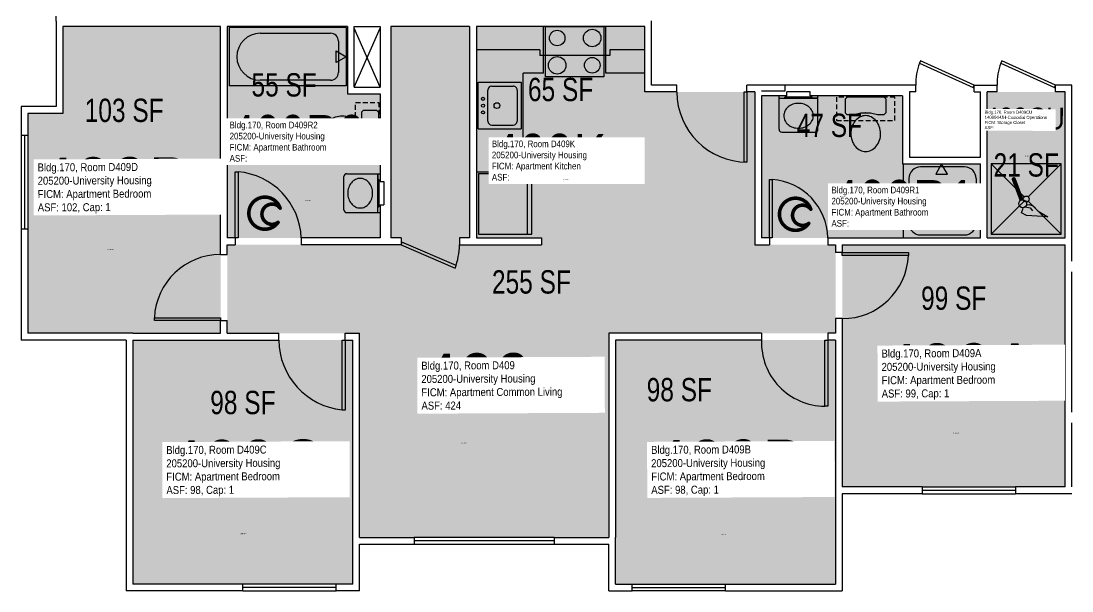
# Model space of a CAD drawing. Header units: inches. Extents: x -54 to 1674, y -51 to 2064.
# Drawn here: x 723 to 1263, y 1420 to 1713 of the extents above; entities that cross this region are included whole.
import ezdxf
from ezdxf.enums import TextEntityAlignment as Align

# ---------------------------------------------------------------- set-up
doc = ezdxf.new("R2010")
doc.units = ezdxf.units.IN
doc.header["$LTSCALE"] = 10
doc.header["$MEASUREMENT"] = 0
doc.linetypes.add('DASHED2', pattern=[0.375, 0.25, -0.125])
doc.layers.get('0').update_dxf_attribs({"linetype": 'CONTINUOUS'})
for name, color, linetype in [('A-DOOR', 2, 'CONTINUOUS'), ('A-FLOR', 3, 'CONTINUOUS'), ('A-GLAZ', 1, 'CONTINUOUS'), ('A-IDEN-ICON', 4, 'CONTINUOUS'), ('A-IDEN-RNUM', 7, 'CONTINUOUS'), ('A-IDEN-SNUM', 4, 'CONTINUOUS'), ('A-IDEN-VNUM', 4, 'CONTINUOUS'), ('A-WALL', 5, 'CONTINUOUS'), ('AREA-TEXT', 3, 'CONTINUOUS'), ('P-SANR-FIXT', 2, 'CONTINUOUS'), ('Rooms-Category-Color', 7, 'CONTINUOUS'), ('Rooms-College-Color', 7, 'CONTINUOUS'), ('Rooms-Department-Color', 7, 'CONTINUOUS'), ('Rooms-Division-Color', 7, 'CONTINUOUS'), ('Rooms-Information', 7, 'CONTINUOUS')]:
    doc.layers.add(name, color=color, linetype=linetype)
doc.styles.add('CP_AREA', font='arial.ttf', dxfattribs={"height": 15})
doc.styles.add('CP_ROOMSNUMBER', font='arial.ttf', dxfattribs={"height": 1})
doc.styles.add('CP_ROOMVNUMBER', font='arial.ttf', dxfattribs={"width": 0.85, "height": 0.075})

# ---------------------------------------------------------------- blocks, each defined once
blk = doc.blocks.new('CPCUST')
at = {"color": 0, "linetype": 'ByBlock'}
for p, q in [((0.0297, -0.0341), (0.0376, -0.0302)), ((0.0376, -0.0302), (0.0533, -0.0324)), ((0.0533, -0.0324), (0.0745, -0.0479)), ((0.0171, -0.0639), (0.02, -0.0466)), ((0.0358, -0.0705), (0.0171, -0.0639)), ((0.0262, -0.0408), (0.0446, -0.0406)), ((0.1117, -0.0625), (0.0358, -0.0705)), ((0.0446, -0.0406), (0.0543, -0.0505)), ((0.0745, -0.0479), (0.1117, -0.0625))]:
    blk.add_line(p, q, dxfattribs=at)
at = {"color": 0, "linetype": 'ByBlock', "const_width": 0.0075}
blk.add_lwpolyline([(-0.0332, 0.0481, 1), (-0.0268, 0.0519, 1)], format="xyb", close=True, dxfattribs=at)
at = {"color": 0, "linetype": 'ByBlock', "const_width": 0.015}
blk.add_lwpolyline([(-0.03, 0.05), (0.01, -0.0193)], dxfattribs=at)
at = {"color": 0, "linetype": 'ByBlock'}
blk.add_circle((0.0158, -0.0313), 0.0141, dxfattribs=at)
blk = doc.blocks.new('CPBATH')
at = {"color": 0, "linetype": 'ByBlock', "const_width": 0.0127}
for points in [[(0.0571, 0.0168, 0.861492), (-0.0551, 0, 1)], [(0.0571, 0.0168, 0.729002), (-0.0084, -0.0042, 1)], [(-0.0551, 0, 0.726902), (0.0487, -0.0337, 1)], [(-0.0084, -0.0042, 0.609468), (0.0487, -0.0337, 1)]]:
    blk.add_lwpolyline(points, format="xyb", dxfattribs=at)
at = {"color": 0, "linetype": 'ByBlock', "const_width": 0.00637}
for points in [[(0.0544, 0.0152, 1), (0.0599, 0.0184, 1)], [(0.0459, -0.0353, 1), (0.0515, -0.0321, 1)]]:
    blk.add_lwpolyline(points, format="xyb", close=True, dxfattribs=at)

msp = doc.modelspace()

# ---------------------------------------------------------------- hatches: boundary and pattern name
at = {"layer": 'Rooms-Category-Color', "true_color": 0x728ef3}
for points in [[(744.43, 1710.31), (825.43, 1710.31), (825.43, 1552.56), (726.43, 1552.56), (726.43, 1665.56), (744.43, 1665.56)], [(866.93, 1601.56), (828.93, 1601.56), (828.93, 1710.31), (890.68, 1710.31), (890.68, 1675.56), (907.43, 1675.56), (907.43, 1601.56)], [(1137.43, 1598.06), (1141.43, 1598.06), (1141.43, 1594.06), (1141.43, 1552.56), (1024.93, 1552.56), (1024.93, 1447.56), (896.93, 1447.56), (896.93, 1552.56), (828.93, 1552.56), (828.93, 1598.06), (832.93, 1598.06), (866.93, 1598.06), (918.18, 1598.06), (918.18, 1601.56), (912.93, 1601.56), (912.93, 1710.31), (953.43, 1710.31), (953.43, 1601.56), (948.18, 1601.56), (948.18, 1598.06), (990.42, 1598.06), (990.42, 1601.56), (1043.43, 1601.56), (1043.43, 1676.52), (1099.93, 1676.56), (1099.93, 1598.06)], [(1043.43, 1601.56), (956.93, 1601.56), (956.93, 1710.31), (1043.43, 1710.31)], [(1107.43, 1601.56), (1103.43, 1601.56), (1103.43, 1674.56), (1175.93, 1674.56), (1175.93, 1639.56), (1215.93, 1639.56), (1215.93, 1601.56), (1137.43, 1601.56)], [(1219.43, 1676.57), (1259.43, 1676.57), (1259.43, 1601.57), (1219.43, 1601.57)], [(1144.91, 1598.07), (1259.43, 1598.07), (1259.43, 1473.57), (1144.93, 1473.57)], [(780.43, 1549.06), (893.43, 1549.06), (893.43, 1423.56), (780.43, 1423.56)], [(1028.43, 1549.07), (1141.43, 1549.07), (1141.43, 1423.57), (1028.43, 1423.57)]]:
    msp.add_hatch(color=171, dxfattribs=at).paths.add_polyline_path(points)
at = {"layer": 'Rooms-College-Color', "true_color": 0xadadad}
for points in [[(744.43, 1710.31), (825.43, 1710.31), (825.43, 1552.56), (726.43, 1552.56), (726.43, 1665.56), (744.43, 1665.56)], [(866.93, 1601.56), (828.93, 1601.56), (828.93, 1710.31), (890.68, 1710.31), (890.68, 1675.56), (907.43, 1675.56), (907.43, 1601.56)], [(1137.43, 1598.06), (1141.43, 1598.06), (1141.43, 1594.06), (1141.43, 1552.56), (1024.93, 1552.56), (1024.93, 1447.56), (896.93, 1447.56), (896.93, 1552.56), (828.93, 1552.56), (828.93, 1598.06), (832.93, 1598.06), (866.93, 1598.06), (918.18, 1598.06), (918.18, 1601.56), (912.93, 1601.56), (912.93, 1710.31), (953.43, 1710.31), (953.43, 1601.56), (948.18, 1601.56), (948.18, 1598.06), (990.42, 1598.06), (990.42, 1601.56), (1043.43, 1601.56), (1043.43, 1676.52), (1099.93, 1676.56), (1099.93, 1598.06)], [(1043.43, 1601.56), (956.93, 1601.56), (956.93, 1710.31), (1043.43, 1710.31)], [(1107.43, 1601.56), (1103.43, 1601.56), (1103.43, 1674.56), (1175.93, 1674.56), (1175.93, 1639.56), (1215.93, 1639.56), (1215.93, 1601.56), (1137.43, 1601.56)], [(1219.43, 1676.57), (1259.43, 1676.57), (1259.43, 1601.57), (1219.43, 1601.57)], [(1144.91, 1598.07), (1259.43, 1598.07), (1259.43, 1473.57), (1144.93, 1473.57)], [(780.43, 1549.06), (893.43, 1549.06), (893.43, 1423.56), (780.43, 1423.56)], [(1028.43, 1549.07), (1141.43, 1549.07), (1141.43, 1423.57), (1028.43, 1423.57)]]:
    msp.add_hatch(color=253, dxfattribs=at).paths.add_polyline_path(points)
at = {"layer": 'Rooms-Department-Color', "true_color": 0x604aed}
for points in [[(744.43, 1710.31), (825.43, 1710.31), (825.43, 1552.56), (726.43, 1552.56), (726.43, 1665.56), (744.43, 1665.56)], [(866.93, 1601.56), (828.93, 1601.56), (828.93, 1710.31), (890.68, 1710.31), (890.68, 1675.56), (907.43, 1675.56), (907.43, 1601.56)], [(1137.43, 1598.06), (1141.43, 1598.06), (1141.43, 1594.06), (1141.43, 1552.56), (1024.93, 1552.56), (1024.93, 1447.56), (896.93, 1447.56), (896.93, 1552.56), (828.93, 1552.56), (828.93, 1598.06), (832.93, 1598.06), (866.93, 1598.06), (918.18, 1598.06), (918.18, 1601.56), (912.93, 1601.56), (912.93, 1710.31), (953.43, 1710.31), (953.43, 1601.56), (948.18, 1601.56), (948.18, 1598.06), (990.42, 1598.06), (990.42, 1601.56), (1043.43, 1601.56), (1043.43, 1676.52), (1099.93, 1676.56), (1099.93, 1598.06)], [(1043.43, 1601.56), (956.93, 1601.56), (956.93, 1710.31), (1043.43, 1710.31)], [(1107.43, 1601.56), (1103.43, 1601.56), (1103.43, 1674.56), (1175.93, 1674.56), (1175.93, 1639.56), (1215.93, 1639.56), (1215.93, 1601.56), (1137.43, 1601.56)], [(1219.43, 1676.57), (1259.43, 1676.57), (1259.43, 1601.57), (1219.43, 1601.57)], [(1144.91, 1598.07), (1259.43, 1598.07), (1259.43, 1473.57), (1144.93, 1473.57)], [(780.43, 1549.06), (893.43, 1549.06), (893.43, 1423.56), (780.43, 1423.56)], [(1028.43, 1549.07), (1141.43, 1549.07), (1141.43, 1423.57), (1028.43, 1423.57)]]:
    msp.add_hatch(color=173, dxfattribs=at).paths.add_polyline_path(points)
at = {"layer": 'Rooms-Division-Color', "true_color": 0x604aed}
for points in [[(744.43, 1710.31), (825.43, 1710.31), (825.43, 1552.56), (726.43, 1552.56), (726.43, 1665.56), (744.43, 1665.56)], [(866.93, 1601.56), (828.93, 1601.56), (828.93, 1710.31), (890.68, 1710.31), (890.68, 1675.56), (907.43, 1675.56), (907.43, 1601.56)], [(1137.43, 1598.06), (1141.43, 1598.06), (1141.43, 1594.06), (1141.43, 1552.56), (1024.93, 1552.56), (1024.93, 1447.56), (896.93, 1447.56), (896.93, 1552.56), (828.93, 1552.56), (828.93, 1598.06), (832.93, 1598.06), (866.93, 1598.06), (918.18, 1598.06), (918.18, 1601.56), (912.93, 1601.56), (912.93, 1710.31), (953.43, 1710.31), (953.43, 1601.56), (948.18, 1601.56), (948.18, 1598.06), (990.42, 1598.06), (990.42, 1601.56), (1043.43, 1601.56), (1043.43, 1676.52), (1099.93, 1676.56), (1099.93, 1598.06)], [(1043.43, 1601.56), (956.93, 1601.56), (956.93, 1710.31), (1043.43, 1710.31)], [(1107.43, 1601.56), (1103.43, 1601.56), (1103.43, 1674.56), (1175.93, 1674.56), (1175.93, 1639.56), (1215.93, 1639.56), (1215.93, 1601.56), (1137.43, 1601.56)], [(1219.43, 1676.57), (1259.43, 1676.57), (1259.43, 1601.57), (1219.43, 1601.57)], [(1144.91, 1598.07), (1259.43, 1598.07), (1259.43, 1473.57), (1144.93, 1473.57)], [(780.43, 1549.06), (893.43, 1549.06), (893.43, 1423.56), (780.43, 1423.56)], [(1028.43, 1549.07), (1141.43, 1549.07), (1141.43, 1423.57), (1028.43, 1423.57)]]:
    msp.add_hatch(color=173, dxfattribs=at).paths.add_polyline_path(points)

# ---------------------------------------------------------------- linework, layer by layer
at = {"layer": 'A-DOOR'}
for p, q in [((1185.15, 1692.6), (1184.63, 1691.45)), ((1184.63, 1691.45), (1212.16, 1678.92)), ((1212.68, 1680.07), (1185.15, 1692.6)), ((1226.9, 1692.6), (1226.38, 1691.45)), ((1226.38, 1691.45), (1253.91, 1678.92)), ((1254.43, 1680.07), (1226.9, 1692.6)), ((1212.16, 1678.92), (1212.68, 1680.07)), ((1253.91, 1678.92), (1254.43, 1680.07)), ((1094.43, 1640.57), (1094.43, 1676.57)), ((1094.43, 1676.57), (1095.93, 1676.57)), ((1095.93, 1676.57), (1095.93, 1640.57)), ((1095.93, 1640.57), (1094.43, 1640.57)), ((832.93, 1635.56), (834.43, 1635.56)), ((832.93, 1601.56), (832.93, 1635.56)), ((834.43, 1635.56), (834.43, 1601.56)), ((1107.43, 1631.57), (1108.93, 1631.57)), ((1107.43, 1601.57), (1107.43, 1631.57)), ((1108.93, 1631.57), (1108.93, 1601.57)), ((834.43, 1601.56), (832.93, 1601.56)), ((918.68, 1599.39), (918.18, 1598.06)), ((946.47, 1587.33), (918.68, 1599.39)), ((1108.93, 1601.57), (1107.43, 1601.57)), ((918.18, 1598.06), (945.97, 1586.01)), ((1144.91, 1594.07), (1178.91, 1594.07)), ((1144.91, 1592.57), (1144.91, 1594.07)), ((1178.91, 1594.07), (1178.91, 1592.57)), ((1178.91, 1592.57), (1144.91, 1592.57)), ((945.97, 1586.01), (946.47, 1587.33)), ((791.43, 1560.56), (825.43, 1560.56)), ((791.43, 1559.06), (791.43, 1560.56)), ((825.43, 1559.06), (791.43, 1559.06)), ((825.43, 1560.56), (825.43, 1559.06)), ((887.93, 1513.06), (887.93, 1549.06)), ((887.93, 1549.06), (889.43, 1549.06)), ((889.43, 1549.06), (889.43, 1513.06)), ((1135.92, 1515.07), (1135.93, 1549.07)), ((1135.93, 1549.07), (1137.43, 1549.07)), ((1137.43, 1549.07), (1137.42, 1515.07)), ((889.43, 1513.06), (887.93, 1513.06)), ((1137.42, 1515.07), (1135.92, 1515.07))]:
    msp.add_line(p, q, dxfattribs=at)
for centre, radius, start, end in [((1211.75, 1680.96), 29.09, 158.8518, 181.7531), ((1253.5, 1680.96), 29.09, 158.8518, 181.7531), ((1095.93, 1676.57), 36, 180.001, 270.001), ((831.42, 1600.15), 35.54, 2.2769, 85.1408), ((1106.84, 1601.04), 30.6, 0.9826, 86.0818), ((825.54, 1558.91), 34.15, 90.1889, 177.2288), ((914.18, 1598.06), 34, 339.2327, 0.001), ((1144.89, 1594.12), 34.06, 270.0761, 357.3829), ((891.43, 1549.06), 36, 180.001, 264.4218), ((1136.14, 1547.8), 32.74, 177.7909, 269.6269)]:
    msp.add_arc(centre, radius, start, end, dxfattribs=at)
at = {"layer": 'A-FLOR'}
for p, q in [((907.43, 1679.06), (894.18, 1709.31)), ((894.18, 1679.06), (907.43, 1709.31))]:
    msp.add_line(p, q, dxfattribs=at)
at = {"layer": 'A-GLAZ'}
for p, q in [((722.93, 1654.31), (722.93, 1606.31)), ((724.68, 1654.31), (724.68, 1606.31)), ((726.43, 1654.31), (726.43, 1606.31)), ((1185.93, 1473.57), (1233.93, 1473.57)), ((1185.93, 1471.82), (1233.93, 1471.82)), ((1185.93, 1470.07), (1233.93, 1470.07)), ((996.93, 1447.56), (924.93, 1447.56)), ((996.93, 1445.81), (924.93, 1445.81)), ((924.93, 1444.06), (996.93, 1444.06)), ((884.93, 1423.56), (836.93, 1423.56)), ((884.93, 1421.81), (836.93, 1421.81)), ((1036.93, 1423.57), (1084.93, 1423.57)), ((1036.93, 1421.82), (1084.93, 1421.82)), ((836.93, 1420.06), (884.93, 1420.06)), ((1084.93, 1420.07), (1036.93, 1420.07))]:
    msp.add_line(p, q, dxfattribs=at)
at = {"layer": 'A-WALL'}
for p, q in [((740.93, 1713.06), (740.93, 1757.06)), ((740.93, 1713.06), (740.93, 1669.06)), ((1046.93, 1680.07), (1046.93, 1713.07)), ((825.43, 1710.31), (744.43, 1710.31)), ((744.43, 1710.31), (744.43, 1665.56)), ((825.43, 1593.06), (825.43, 1710.31)), ((890.68, 1710.31), (828.93, 1710.31)), ((828.93, 1710.31), (828.93, 1601.56)), ((890.68, 1710.31), (890.68, 1675.56)), ((894.18, 1710.31), (907.43, 1710.31)), ((894.18, 1679.06), (894.18, 1710.31)), ((907.43, 1710.31), (907.43, 1679.06)), ((953.43, 1710.31), (912.93, 1710.31)), ((912.93, 1710.31), (912.93, 1601.56)), ((953.43, 1710.31), (953.43, 1601.56)), ((1043.43, 1710.32), (956.93, 1710.31)), ((956.93, 1710.31), (956.93, 1601.56)), ((1043.43, 1676.57), (1043.43, 1710.32)), ((1059.93, 1680.07), (1046.93, 1680.07)), ((1103.43, 1680.07), (1095.93, 1680.07)), ((1115.43, 1680.07), (1103.43, 1680.07)), ((1115.43, 1680.07), (1115.43, 1677.07)), ((1182.68, 1680.07), (1115.43, 1680.07)), ((1182.68, 1676.57), (1182.68, 1680.07)), ((1212.68, 1676.57), (1212.68, 1680.07)), ((1212.68, 1680.07), (1224.43, 1680.07)), ((1254.43, 1676.57), (1254.43, 1680.07)), ((1262.93, 1680.07), (1254.43, 1680.07)), ((890.68, 1675.56), (907.43, 1675.56)), ((894.18, 1679.06), (907.43, 1679.06)), ((907.43, 1675.56), (907.43, 1630.56)), ((1059.93, 1676.57), (1043.43, 1676.57)), ((1099.93, 1676.57), (1095.93, 1676.57)), ((1099.93, 1676.57), (1099.93, 1598.07)), ((1115.43, 1677.07), (1103.43, 1677.07)), ((1116.43, 1674.57), (1103.43, 1674.57)), ((1103.43, 1674.57), (1103.43, 1601.57)), ((1116.43, 1674.57), (1116.43, 1676.57)), ((1128.43, 1676.57), (1116.43, 1676.57)), ((1128.43, 1674.57), (1128.43, 1676.57)), ((1175.93, 1674.57), (1128.43, 1674.57)), ((1175.93, 1674.57), (1175.93, 1639.57)), ((1182.68, 1676.57), (1179.43, 1676.57)), ((1179.43, 1676.57), (1179.43, 1643.07)), ((1212.68, 1676.57), (1215.93, 1676.57)), ((1215.93, 1643.07), (1215.93, 1676.57)), ((1219.43, 1601.57), (1219.43, 1676.57)), ((1259.43, 1676.57), (1254.43, 1676.57)), ((1259.43, 1601.57), (1259.43, 1676.57)), ((740.93, 1669.06), (722.93, 1669.06)), ((722.93, 1669.06), (722.93, 1654.31)), ((744.43, 1665.56), (726.43, 1665.56)), ((726.43, 1665.56), (726.43, 1654.31)), ((722.93, 1654.31), (726.43, 1654.31)), ((1179.43, 1643.07), (1215.93, 1643.07)), ((1175.93, 1639.57), (1215.93, 1639.57)), ((1215.93, 1601.57), (1215.93, 1639.57)), ((907.43, 1630.56), (909.43, 1630.56)), ((909.43, 1630.56), (909.43, 1618.56)), ((907.43, 1618.56), (909.43, 1618.56)), ((907.43, 1618.56), (907.43, 1601.56)), ((722.93, 1606.31), (726.43, 1606.31)), ((722.93, 1606.31), (722.93, 1549.06)), ((726.43, 1606.31), (726.43, 1552.56)), ((832.93, 1601.56), (828.93, 1601.56)), ((832.93, 1601.56), (832.93, 1598.06)), ((832.93, 1601.56), (832.93, 1598.06)), ((866.93, 1601.56), (866.93, 1598.06)), ((907.43, 1601.56), (866.93, 1601.56)), ((918.18, 1601.56), (918.18, 1598.06)), ((948.18, 1601.56), (948.18, 1598.06)), ((956.93, 1601.56), (990.42, 1601.56)), ((990.42, 1601.56), (990.42, 1598.06)), ((1107.43, 1601.57), (1103.43, 1601.57)), ((1107.43, 1601.57), (1107.43, 1598.07)), ((1137.43, 1601.57), (1137.43, 1598.07)), ((1137.43, 1601.57), (1215.93, 1601.57)), ((1219.43, 1601.57), (1259.43, 1601.57)), ((825.43, 1593.06), (828.93, 1593.06)), ((828.93, 1598.06), (832.93, 1598.06)), ((918.18, 1598.06), (866.93, 1598.06)), ((948.18, 1598.06), (990.42, 1598.06)), ((1099.93, 1598.07), (1107.43, 1598.07)), ((1137.43, 1598.07), (1141.43, 1598.07)), ((1141.43, 1598.07), (1141.43, 1594.07)), ((1144.91, 1594.07), (1141.43, 1594.07)), ((1144.91, 1598.07), (1144.91, 1594.07)), ((1144.91, 1598.07), (1259.43, 1598.07)), ((1259.43, 1473.57), (1259.43, 1598.07)), ((825.43, 1559.06), (828.93, 1559.06)), ((825.43, 1552.56), (825.43, 1559.06)), ((828.93, 1552.56), (828.93, 1559.06)), ((1144.93, 1560.07), (1141.43, 1560.07)), ((1141.43, 1560.07), (1141.43, 1552.57)), ((1144.93, 1560.07), (1144.93, 1473.57)), ((780.43, 1552.56), (726.43, 1552.56)), ((780.43, 1552.56), (825.43, 1552.56)), ((828.93, 1552.56), (855.43, 1552.56)), ((855.43, 1549.06), (855.43, 1552.56)), ((889.43, 1549.06), (889.43, 1552.56)), ((889.43, 1552.56), (896.93, 1552.56)), ((896.93, 1447.56), (896.93, 1552.56)), ((1103.43, 1552.57), (1024.93, 1552.57)), ((1024.93, 1552.57), (1024.93, 1447.57)), ((1103.43, 1552.57), (1103.43, 1549.07)), ((1137.43, 1552.57), (1137.43, 1549.07)), ((1141.43, 1552.57), (1137.43, 1552.57)), ((776.93, 1549.06), (722.93, 1549.06)), ((776.93, 1549.06), (776.93, 1420.06)), ((780.43, 1549.06), (780.43, 1423.56)), ((780.43, 1549.06), (855.43, 1549.06)), ((889.43, 1549.06), (893.43, 1549.06)), ((893.43, 1446.56), (893.43, 1549.06)), ((1103.43, 1549.07), (1028.43, 1549.07)), ((1028.43, 1549.07), (1028.43, 1447.57)), ((1141.43, 1549.07), (1137.43, 1549.07)), ((1141.43, 1549.07), (1141.43, 1470.07)), ((1141.43, 1470.07), (1141.43, 1423.57)), ((1185.93, 1473.57), (1144.93, 1473.57)), ((1185.93, 1470.07), (1144.93, 1470.07)), ((1144.93, 1470.07), (1144.93, 1420.07)), ((1185.93, 1473.57), (1185.93, 1470.07)), ((1259.43, 1473.57), (1233.93, 1473.57)), ((1233.93, 1473.57), (1233.93, 1470.07)), ((1262.93, 1470.07), (1233.93, 1470.07)), ((896.93, 1447.56), (924.93, 1447.56)), ((924.93, 1447.56), (924.93, 1444.06)), ((996.93, 1447.56), (1024.93, 1447.57)), ((996.93, 1447.56), (996.93, 1444.06)), ((1028.43, 1423.57), (1028.43, 1447.57)), ((893.43, 1423.56), (893.43, 1446.56)), ((896.93, 1444.06), (924.93, 1444.06)), ((896.93, 1420.06), (896.93, 1444.06)), ((996.93, 1444.06), (1024.93, 1444.07)), ((1024.93, 1420.07), (1024.93, 1444.07)), ((836.93, 1423.56), (780.43, 1423.56)), ((836.93, 1420.06), (836.93, 1423.56)), ((893.43, 1423.56), (884.93, 1423.56)), ((884.93, 1420.06), (884.93, 1423.56)), ((1028.43, 1423.57), (1036.93, 1423.57)), ((1036.93, 1420.07), (1036.93, 1423.57)), ((1084.93, 1423.57), (1141.43, 1423.57)), ((1084.93, 1420.07), (1084.93, 1423.57)), ((836.93, 1420.06), (776.93, 1420.06)), ((896.93, 1420.06), (884.93, 1420.06)), ((1024.93, 1420.07), (1036.93, 1420.07)), ((1084.93, 1420.07), (1144.93, 1420.07))]:
    msp.add_line(p, q, dxfattribs=at)
at = {"layer": 'A-WALL', "linetype": 'Continuous'}
for p, q in [((1059.93, 1676.57), (1059.93, 1680.07)), ((1095.93, 1676.57), (1095.93, 1680.07)), ((1224.43, 1676.57), (1224.43, 1680.07)), ((1262.93, 1674.57), (1262.93, 1680.07)), ((1224.43, 1676.57), (1219.43, 1676.57)), ((1262.93, 1589.57), (1262.93, 1674.57)), ((918.18, 1601.56), (912.93, 1601.56)), ((953.43, 1601.56), (948.18, 1601.56)), ((828.93, 1593.06), (828.93, 1598.06)), ((1262.93, 1512.07), (1262.93, 1584.07)), ((1262.93, 1473.57), (1262.93, 1506.57))]:
    msp.add_line(p, q, dxfattribs=at)
at = {"layer": 'P-SANR-FIXT'}
for p, q in [((890.05, 1709.69), (829.8, 1709.69)), ((829.8, 1709.69), (829.81, 1679.69)), ((845.87, 1706.74), (882.02, 1706.74)), ((890.05, 1709.69), (890.06, 1679.69)), ((991.43, 1686.31), (991.43, 1710.31)), ((992.43, 1710.31), (1022.43, 1710.32)), ((992.43, 1684.31), (992.43, 1710.31)), ((1022.43, 1710.32), (1022.43, 1684.32)), ((1023.43, 1686.32), (1023.43, 1710.32)), ((886.04, 1702.72), (886.04, 1686.65)), ((884.86, 1697.69), (890.05, 1694.69)), ((884.86, 1691.69), (884.86, 1697.69)), ((989.43, 1698.31), (956.93, 1698.31)), ((989.43, 1698.31), (989.43, 1695.31)), ((1025.43, 1698.32), (1025.43, 1695.32)), ((1043.43, 1698.32), (1025.43, 1698.32)), ((890.05, 1694.69), (884.86, 1691.69)), ((1025.43, 1695.32), (989.43, 1695.31)), ((991.43, 1686.31), (980.93, 1686.31)), ((980.93, 1635.56), (980.93, 1686.31)), ((1043.43, 1686.32), (1023.43, 1686.32)), ((890.06, 1679.69), (829.81, 1679.69)), ((882.02, 1682.64), (845.87, 1682.64)), ((957.83, 1681.56), (979.83, 1681.56)), ((957.84, 1657.56), (957.83, 1681.56)), ((964.83, 1679.56), (975.83, 1679.56)), ((979.83, 1681.56), (979.84, 1657.56)), ((1022.43, 1684.32), (992.43, 1684.31)), ((962.83, 1661.56), (962.83, 1677.56)), ((977.83, 1677.56), (977.83, 1661.56)), ((1112.43, 1657.44), (1112.43, 1674.57)), ((1132.43, 1657.44), (1132.43, 1674.57)), ((1112.43, 1673.44), (1132.43, 1673.44)), ((1115.43, 1673.44), (1115.43, 1673.94)), ((1129.43, 1673.94), (1115.43, 1673.94)), ((1132.43, 1673.44), (1115.43, 1673.44)), ((1129.43, 1673.44), (1129.43, 1673.94)), ((1147.43, 1673.94), (1146.43, 1672.94)), ((1146.43, 1672.94), (1146.43, 1665.94)), ((1166.43, 1673.94), (1147.43, 1673.94)), ((1167.31, 1673.07), (1166.43, 1673.94)), ((1167.43, 1666.12), (1167.43, 1672.77)), ((897.81, 1665.89), (897.81, 1662.56)), ((898.81, 1667.06), (897.93, 1666.19)), ((905.81, 1667.06), (898.81, 1667.06)), ((906.81, 1666.06), (905.81, 1667.06)), ((906.81, 1647.06), (906.81, 1666.06)), ((1146.43, 1665.94), (1147.31, 1665.07)), ((1147.6, 1664.94), (1150.93, 1664.94)), ((1150.93, 1664.94), (1154.37, 1665.93)), ((1154.49, 1665.94), (1159.37, 1665.94)), ((1159.49, 1665.93), (1162.93, 1664.94)), ((1162.93, 1664.94), (1166.43, 1664.94)), ((1166.43, 1664.94), (1167.31, 1665.82)), ((897.81, 1662.56), (898.81, 1659.06)), ((898.81, 1659.06), (898.81, 1654.06)), ((964.83, 1659.56), (975.83, 1659.56)), ((898.81, 1654.06), (897.82, 1650.62)), ((957.84, 1657.56), (979.84, 1657.56)), ((1113.93, 1655.94), (1130.93, 1655.94)), ((897.81, 1650.5), (897.81, 1647.06)), ((897.81, 1647.06), (898.68, 1646.19)), ((905.93, 1646.19), (906.81, 1647.06)), ((898.98, 1646.06), (905.63, 1646.06)), ((1176.31, 1601.57), (1176.31, 1639.57)), ((1207.68, 1638.07), (1185.18, 1638.07)), ((1195.93, 1639.57), (1192.93, 1634.37)), ((1198.93, 1634.37), (1195.93, 1639.57)), ((1221.43, 1639.57), (1221.43, 1603.57)), ((1257.43, 1639.57), (1221.43, 1639.57)), ((1257.43, 1603.57), (1257.43, 1639.57)), ((888.81, 1616.06), (888.81, 1633.06)), ((890.31, 1634.56), (907.43, 1634.56)), ((906.31, 1614.56), (906.31, 1634.56)), ((906.31, 1634.56), (906.31, 1617.56)), ((906.31, 1631.56), (906.81, 1631.56)), ((906.81, 1631.56), (906.81, 1617.56)), ((956.93, 1635.56), (980.93, 1635.56)), ((985.42, 1634.56), (957.92, 1634.56)), ((957.92, 1634.56), (957.92, 1603.56)), ((983.17, 1603.56), (983.17, 1634.56)), ((985.42, 1603.56), (985.42, 1634.56)), ((1179.18, 1632.07), (1179.18, 1609.07)), ((1192.93, 1634.37), (1198.93, 1634.37)), ((1213.68, 1632.07), (1213.68, 1609.07)), ((906.31, 1617.56), (906.81, 1617.56)), ((890.31, 1614.56), (907.43, 1614.56)), ((957.92, 1603.56), (985.42, 1603.56)), ((1185.18, 1603.07), (1207.68, 1603.07)), ((1221.43, 1603.57), (1257.43, 1603.57))]:
    msp.add_line(p, q, dxfattribs=at)
at = {"layer": 'P-SANR-FIXT', "linetype": 'DASHED2'}
for p, q in [((894.81, 1641.22), (894.81, 1671.22)), ((894.81, 1671.22), (906.81, 1671.22)), ((906.81, 1671.22), (906.81, 1641.22)), ((1141.93, 1673.94), (1141.93, 1661.94)), ((1171.93, 1673.94), (1141.93, 1673.94)), ((1171.93, 1661.94), (1171.93, 1673.94)), ((1141.93, 1661.94), (1171.93, 1661.94)), ((906.81, 1641.22), (894.81, 1641.22))]:
    msp.add_line(p, q, dxfattribs=at)
at = {"layer": 'P-SANR-FIXT', "linetype": 'Continuous'}
for p, q in [((1238.37, 1622.63), (1221.43, 1639.57)), ((1240.49, 1622.63), (1257.43, 1639.57)), ((1221.43, 1603.57), (1238.37, 1620.51)), ((1257.43, 1603.57), (1240.49, 1620.51))]:
    msp.add_line(p, q, dxfattribs=at)
at = {"layer": 'P-SANR-FIXT'}
for centre, radius in [((998.43, 1704.31), 4), ((1016.43, 1704.32), 4.5), ((998.43, 1690.31), 4.5), ((1016.43, 1690.32), 4), ((960.33, 1673.06), 0.791), ((960.33, 1669.56), 0.791), ((967.46, 1669.56), 1.5), ((960.33, 1666.06), 0.791)]:
    msp.add_circle(centre, radius, dxfattribs=at)
at = {"layer": 'P-SANR-FIXT', "linetype": 'Continuous'}
msp.add_circle((1239.43, 1621.57), 1.5, dxfattribs=at)
at = {"layer": 'P-SANR-FIXT'}
for centre, radius, start, end in [((845.87, 1694.69), 12.05, 90.001, 270.001), ((882.02, 1702.72), 4.02, 0.001, 90.001), ((882.02, 1686.65), 4.02, 270.001, 0.001), ((964.83, 1677.56), 2, 90.001, 180.001), ((975.83, 1677.56), 2, 0.001, 90.001), ((1121.3, 1663.82), 6.59, 130.1019, 153.8095), ((1121.99, 1663.01), 7.65, 109.2304, 130.1019), ((1122.43, 1661.74), 9, 90.001, 109.2304), ((1122.43, 1661.74), 9, 70.7717, 90.001), ((1122.87, 1663.01), 7.65, 49.9001, 70.7717), ((1123.56, 1663.82), 6.59, 26.1926, 49.9001), ((1167.01, 1672.77), 0.418, 0.001, 45.001), ((887.44, 1654.74), 9.33, 108.8364, 129.4735), ((888.04, 1652.99), 11.18, 90.001, 108.8364), ((888.04, 1652.99), 11.18, 71.1657, 90.001), ((888.64, 1654.74), 9.33, 50.5286, 71.1657), ((898.22, 1665.89), 0.418, 135.001, 180.001), ((1120.25, 1664.34), 5.42, 153.8095, 180.001), ((1120.25, 1664.34), 5.42, 180.001, 206.1926), ((1124.61, 1664.34), 5.42, 0.001, 26.1926), ((1124.61, 1664.34), 5.42, 333.8095, 0.001), ((1147.6, 1665.36), 0.418, 225.001, 270.001), ((1157.64, 1656.69), 7.89, 116.7022, 140.5286), ((1156.93, 1658.11), 6.3, 90.001, 116.7022), ((1154.49, 1665.52), 0.418, 90.001, 105.9464), ((1156.87, 1665.52), 0.418, 74.0556, 90.001), ((1156.93, 1658.11), 6.3, 63.2998, 90.001), ((1156.22, 1656.69), 7.89, 39.4735, 63.2998), ((1167.01, 1666.12), 0.418, 315.001, 0.001), ((885.11, 1656.56), 6.3, 153.2998, 180.001), ((886.52, 1655.85), 7.89, 129.4735, 153.2998), ((889.55, 1655.85), 7.89, 26.7022, 50.5286), ((890.97, 1656.56), 6.3, 0.001, 26.7022), ((964.83, 1661.56), 2, 180.001, 270.001), ((975.83, 1661.56), 2, 270.001, 0.001), ((1121.3, 1664.86), 6.59, 206.1926, 229.9001), ((1121.99, 1665.67), 7.65, 229.9001, 250.7717), ((1122.43, 1666.94), 9, 250.7717, 270.001), ((1122.43, 1666.94), 9, 270.001, 289.2304), ((1122.87, 1665.67), 7.65, 289.2304, 310.1019), ((1123.56, 1664.86), 6.59, 310.1019, 333.8095), ((1160.51, 1655.18), 11.18, 161.1657, 180.001), ((1158.76, 1655.77), 9.33, 140.5286, 161.1657), ((1155.1, 1655.77), 9.33, 18.8364, 39.4735), ((1153.35, 1655.18), 11.18, 0.001, 18.8364), ((885.11, 1656.56), 6.3, 180.001, 206.7022), ((886.52, 1657.27), 7.89, 206.7022, 230.5286), ((889.55, 1657.27), 7.89, 309.4735, 333.2998), ((890.97, 1656.56), 6.3, 333.2998, 0.001), ((898.39, 1657.12), 0.418, 344.0556, 0.001), ((1113.93, 1657.44), 1.5, 180.001, 270.001), ((1130.93, 1657.44), 1.5, 270.001, 0.001), ((1160.51, 1655.18), 11.18, 180.001, 198.8364), ((1156, 1654.61), 8.55, 341.1657, 3.7765), ((888.02, 1659.09), 10.24, 230.5286, 251.1657), ((887.48, 1657.49), 8.55, 251.1657, 273.7765), ((888.04, 1660.14), 11.18, 270.001, 288.8364), ((888.64, 1658.39), 9.33, 288.8364, 309.4735), ((1158.76, 1654.58), 9.33, 198.8364, 219.4735), ((1157.64, 1653.66), 7.89, 219.4735, 243.2998), ((1156.22, 1653.66), 7.89, 296.7022, 320.5286), ((1154.4, 1655.16), 10.24, 320.5286, 341.1657), ((898.98, 1646.48), 0.418, 225.001, 270.001), ((905.63, 1646.48), 0.418, 270.001, 315.001), ((1156.93, 1652.25), 6.3, 243.2998, 270.001), ((1156.93, 1652.25), 6.3, 270.001, 296.7022), ((1185.18, 1632.07), 6, 90.001, 180.001), ((1207.68, 1632.07), 6, 0.001, 90.001), ((890.31, 1633.06), 1.5, 90.001, 180.001), ((897.72, 1625.69), 6.59, 116.1926, 139.9001), ((897.21, 1626.74), 5.42, 90.001, 116.1926), ((897.21, 1626.74), 5.42, 63.8095, 90.001), ((896.69, 1625.69), 6.59, 40.1019, 63.8095), ((899.81, 1624.56), 9, 160.7717, 180.001), ((898.53, 1625.01), 7.65, 139.9001, 160.7717), ((895.88, 1625.01), 7.65, 19.2304, 40.1019), ((894.6, 1624.56), 9, 0.001, 19.2304), ((899.81, 1624.56), 9, 180.001, 199.2304), ((898.53, 1624.12), 7.65, 199.2304, 220.1019), ((895.88, 1624.12), 7.65, 319.9001, 340.7717), ((894.6, 1624.56), 9, 340.7717, 0.001), ((890.31, 1616.06), 1.5, 180.001, 270.001), ((897.72, 1623.44), 6.59, 220.1019, 243.8095), ((897.21, 1622.38), 5.42, 243.8095, 270.001), ((897.21, 1622.38), 5.42, 270.001, 296.1926), ((896.69, 1623.44), 6.59, 296.1926, 319.9001), ((1185.18, 1609.07), 6, 180.001, 270.001), ((1207.68, 1609.07), 6, 270.001, 0.001)]:
    msp.add_arc(centre, radius, start, end, dxfattribs=at)

# ---------------------------------------------------------------- block references
at = {"layer": 'A-IDEN-ICON'}
for name, p, xscale, yscale, zscale, rotation in [('CPCUST', (1236.11, 1623.93), 144.0000000047988, 144.0000000047988, 144.0000000047988, 350.4938025657615), ('CPBATH', (847.91, 1614.27), 144.0000000054818, 144.0000000054818, 144.0000000054818, 1.252884216708593), ('CPBATH', (1120.55, 1613.71), 144.0000000054818, 144.0000000054818, 144.0000000054818, 1.252884216708593)]:
    msp.add_blockref(name, p, dxfattribs=dict(at, xscale=xscale, yscale=yscale, zscale=zscale, rotation=rotation))

# ---------------------------------------------------------------- texts
at = {"layer": 'A-IDEN-RNUM', "style": 'CP_ROOMSNUMBER'}
for s, rotation, p in [('0409-CU', 359.8164, (1238.72, 1643.48)), ('0409-D0', 0.2761, (767.37, 1595.32)), ('0409-A0', 0.2722, (1201.73, 1501.06)), ('0409-00', 0.2761, (948.82, 1495.96)), ('0409-C0', 0.2722, (835.7, 1449.26)), ('0409-B0', 0.2761, (1082.78, 1448.95))]:
    msp.add_text(s, height=0.36, rotation=rotation, dxfattribs=at).set_placement(p)
for s, p in [('0409-K0', (1001.2, 1631.34)), ('0409-R2', (868.9, 1620.74)), ('0409-R1', (1143.77, 1622.79))]:
    msp.add_text(s, height=0.36, dxfattribs=at).set_placement(p)
at = {"layer": 'A-IDEN-SNUM', "style": 'CP_ROOMSNUMBER'}
for s, rotation, p in [('1700D409CU', 359.8164, (1238.72, 1643.48)), ('1700D409D0', 0.2761, (767.37, 1595.32)), ('1700D409A0', 0.2722, (1201.73, 1501.06)), ('1700D40900', 0.2761, (948.82, 1495.96)), ('1700D409C0', 0.2722, (835.7, 1449.26)), ('1700D409B0', 0.2761, (1082.78, 1448.95))]:
    msp.add_text(s, height=0.36, rotation=rotation, dxfattribs=at).set_placement(p)
for s, p in [('1700D409K0', (1001.2, 1631.34)), ('1700D409R2', (868.9, 1620.74)), ('1700D409R1', (1143.77, 1622.79))]:
    msp.add_text(s, height=0.36, dxfattribs=at).set_placement(p)
at = {"layer": 'A-IDEN-VNUM', "style": 'CP_ROOMVNUMBER', "width": 0.85}
for s, height, rotation, p in [('409CU', 11.143, 359.8164, (1218.05, 1657.46)), ('409D', 28.8, 0.2722, (731.56, 1613.93)), ('409A', 28.8, 0.2762, (1165.18, 1518.24)), ('409', 28.8, 0.2722, (928.69, 1513.21)), ('409C', 28.8, 0.2722, (797.65, 1468.64)), ('409B', 28.8, 0.2722, (1046.78, 1468.74))]:
    msp.add_text(s, height=height, rotation=rotation, dxfattribs=at).set_placement(p)
at = {"layer": 'A-IDEN-VNUM', "style": 'CP_ROOMVNUMBER'}
for s, width, p in [('409R2', 0.7, (830.12, 1640.7)), ('409K', 0.75, (964.87, 1631.01)), ('409R1', 0.75, (1139.34, 1607.29))]:
    msp.add_text(s, height=24, dxfattribs=dict(at, width=width)).set_placement(p)
at = {"layer": 'AREA-TEXT', "style": 'CP_AREA', "width": 0.75}
for s, p in [('55 SF', (858.12, 1680.24)), ('65 SF', (1000.18, 1677.87)), ('103 SF', (775.93, 1667.14)), ('47 SF', (1138.31, 1659.43)), ('21 SF', (1239.43, 1639.07)), ('255 SF', (985.18, 1578.94)), ('99 SF', (1202.17, 1570.59)), ('98 SF', (1061.19, 1523.55)), ('98 SF', (836.93, 1516.95))]:
    msp.add_text(s, height=12, dxfattribs=at).set_placement(p, align=Align.MIDDLE_CENTER)

# ---------------------------------------------------------------- next in the draw order: texts
at = {"layer": 'Rooms-Information', "attachment_point": 7, "style": 'CP_ROOMVNUMBER', "bg_fill": 3, "box_fill_scale": 1.5, "bg_fill_color": 256, "bg_fill_true_color": 13158600, "bg_fill_transparency": 0}
for s, insert, char_height, width, rotation in [('Bldg.170, Room D409CU^M^J140904-UH-Custodial Operations^M^JFICM: Storage Closet^M^JASF: ', (1218.05, 1657.46), 1.5919, 35.6584, 359.8164), ('Bldg.170, Room D409D^M^J205200-University Housing^M^JFICM: Apartment Bedroom^M^JASF: 102, Cap: 1', (731.56, 1613.93), 4.1143, 92.16, 0.2722), ('Bldg.170, Room D409A^M^J205200-University Housing^M^JFICM: Apartment Bedroom^M^JASF: 99, Cap: 1', (1165.18, 1518.24), 4.1143, 92.16, 0.2762), ('Bldg.170, Room D409^M^J205200-University Housing^M^JFICM: Apartment Common Living^M^JASF: 424', (928.69, 1513.21), 4.1143, 92.16, 0.2722), ('Bldg.170, Room D409C^M^J205200-University Housing^M^JFICM: Apartment Bedroom^M^JASF: 98, Cap: 1', (797.65, 1468.64), 4.1143, 92.16, 0.2722), ('Bldg.170, Room D409B^M^J205200-University Housing^M^JFICM: Apartment Bedroom^M^JASF: 98, Cap: 1', (1046.78, 1468.74), 4.1143, 92.16, 0.2722)]:
    msp.add_mtext(s, dxfattribs=dict(at, insert=insert, char_height=char_height, width=width, rotation=rotation))
at = {"layer": 'Rooms-Information', "char_height": 3.4286, "width": 76.8, "attachment_point": 7, "style": 'CP_ROOMVNUMBER', "bg_fill": 3, "box_fill_scale": 1.5, "bg_fill_color": 256, "bg_fill_true_color": 13158600, "bg_fill_transparency": 0}
for s, insert in [('Bldg.170, Room D409K^M^J205200-University Housing^M^JFICM: Apartment Kitchen^M^JASF: ', (964.87, 1631.01)), ('Bldg.170, Room D409R1^M^J205200-University Housing^M^JFICM: Apartment Bathroom^M^JASF: ', (1139.34, 1607.29))]:
    msp.add_mtext(s, dxfattribs=dict(at, insert=insert))

# ---------------------------------------------------------------- next in the draw order: texts
at = {"layer": 'Rooms-Information', "insert": (830.12, 1640.7), "char_height": 3.4286, "width": 76.8, "attachment_point": 7, "style": 'CP_ROOMVNUMBER', "bg_fill": 3, "box_fill_scale": 1.5, "bg_fill_color": 256, "bg_fill_true_color": 13158600, "bg_fill_transparency": 0}
msp.add_mtext('Bldg.170, Room D409R2^M^J205200-University Housing^M^JFICM: Apartment Bathroom^M^JASF: ', dxfattribs=at)

doc.saveas('drawing.dxf')
